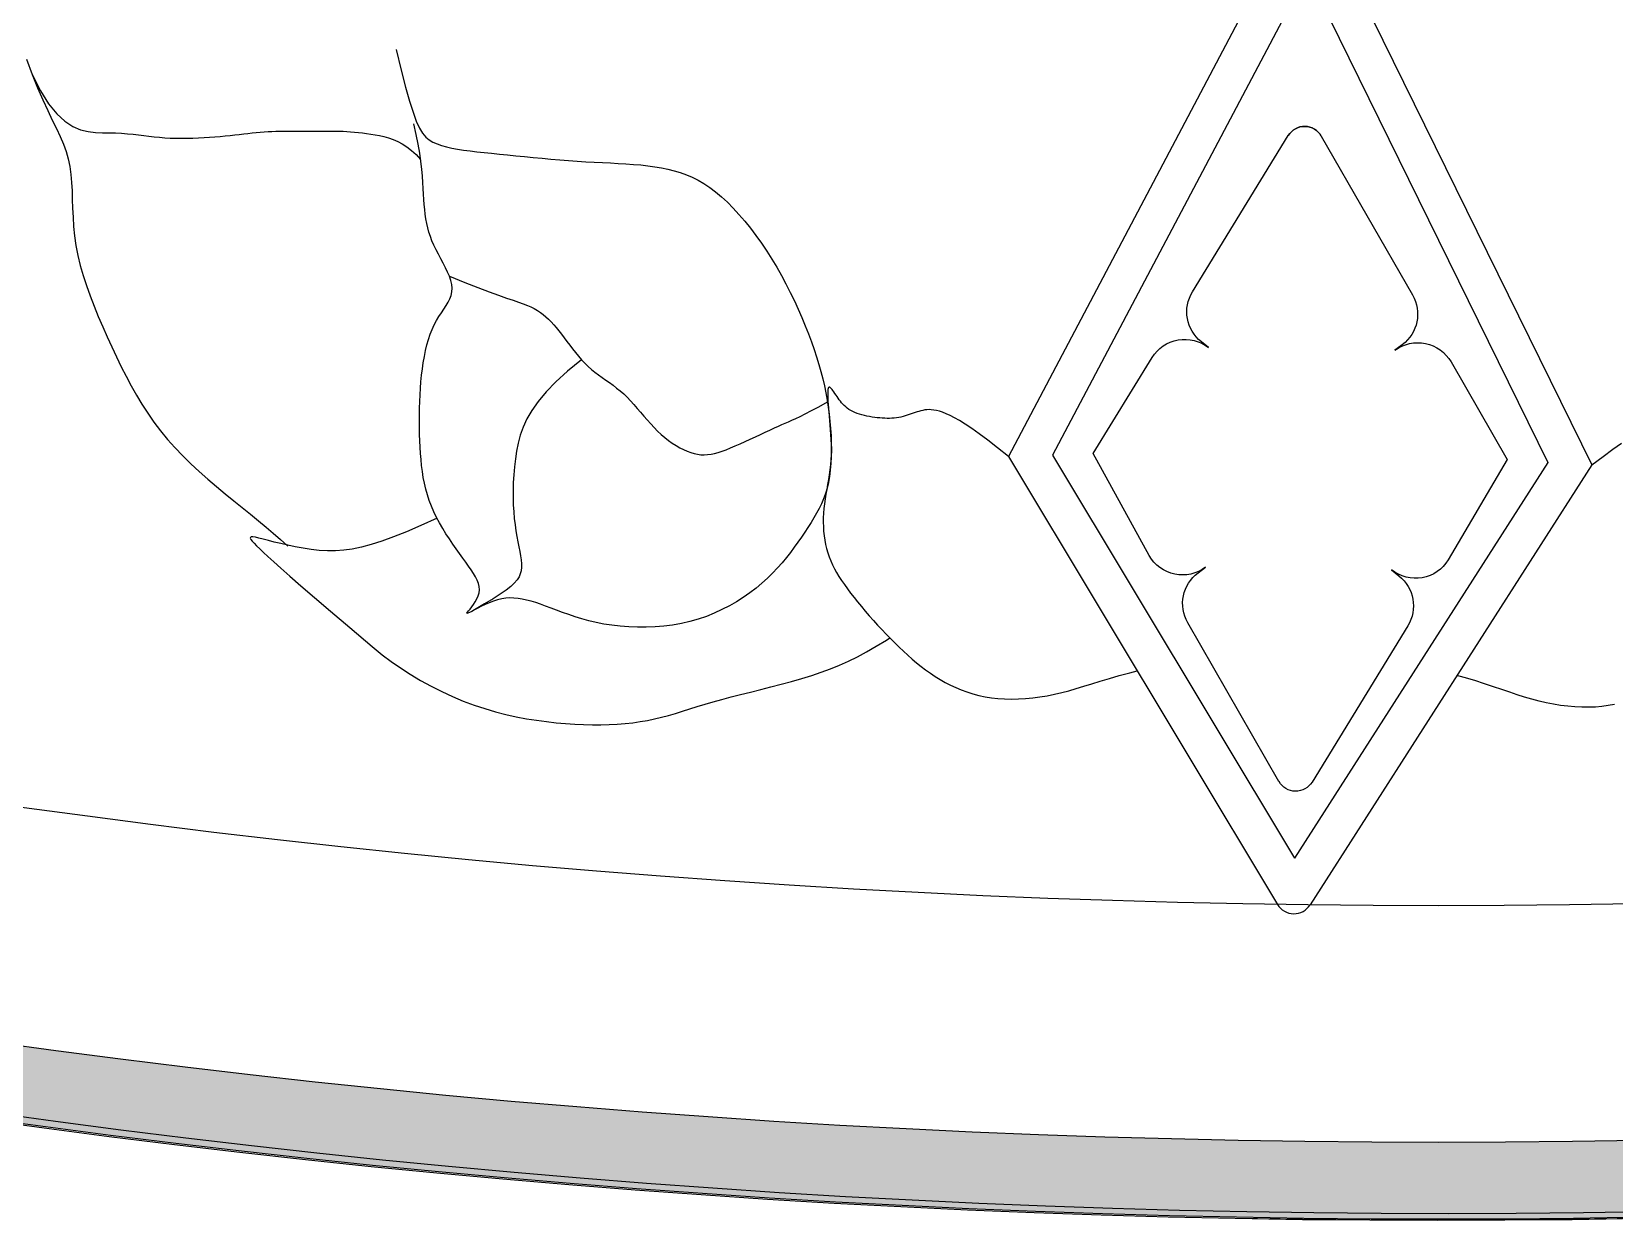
# Model space of a CAD drawing. Header units: feet. Extents: x 0 to 841, y 0 to 594.
# Drawn here: x 648.208 to 650.113, y 119.637 to 121.071 of the extents above; entities that cross this region are included whole.
import ezdxf

# ---------------------------------------------------------------- set-up
doc = ezdxf.new("R2010")
doc.units = ezdxf.units.FT
doc.header["$MEASUREMENT"] = 0
doc.layers.add('LOGO', color=7, linetype='Continuous')

# ---------------------------------------------------------------- blocks, each defined once
blk = doc.blocks.new('YOTA')
h = blk.add_hatch(color=1)
edge = h.paths.add_edge_path()
edge.add_arc((302.8865, 246.9749), 39.995, 0, 360)
edge = h.paths.add_edge_path(flags=16)
edge.add_arc((302.8865, 246.9749), 39.7003, 0, 360)
at = {"color": 2}
for p, q in [((302.2235, 211.7743), (301.236, 209.9052)), ((302.3819, 211.7588), (301.4051, 209.9099)), ((302.3819, 211.7588), (303.3053, 209.8826)), ((302.5407, 211.7698), (303.4742, 209.8732)), ((301.236, 209.9052), (302.2681, 208.1874)), ((301.4051, 209.9099), (302.3333, 208.365)), ((303.3053, 209.8826), (302.3333, 208.365)), ((303.4742, 209.8732), (302.3933, 208.1856))]:
    blk.add_line(p, q, dxfattribs=at)
for points in [[(298.8883, 211.4657), (298.9073, 211.3873), (298.924, 211.322), (298.9389, 211.2684), (298.9524, 211.2252), (298.965, 211.1911), (298.9771, 211.1648), (298.989, 211.145), (299.0013, 211.1302), (299.0144, 211.1193), (299.0286, 211.1108), (299.0444, 211.1036), (299.0618, 211.0974), (299.0807, 211.0921), (299.1011, 211.0876), (299.123, 211.0836), (299.1463, 211.0801), (299.1711, 211.077), (299.1973, 211.074), (299.2248, 211.0712), (299.2537, 211.0682), (299.2838, 211.0651), (299.315, 211.0619), (299.3472, 211.0586), (299.3801, 211.0553), (299.4135, 211.052), (299.4473, 211.0488), (299.4813, 211.0457), (299.5152, 211.0428), (299.5489, 211.0402), (299.5823, 211.0378), (299.615, 211.0358), (299.6472, 211.0341), (299.6787, 211.0325), (299.7096, 211.031), (299.7398, 211.0293), (299.7692, 211.0276), (299.798, 211.0255), (299.8259, 211.0231), (299.8531, 211.0202), (299.8795, 211.0166), (299.905, 211.0124), (299.9298, 211.0074), (299.954, 211.0013), (299.9776, 210.9942), (300.0008, 210.9857), (300.0236, 210.9759), (300.0461, 210.9645), (300.0685, 210.9515), (300.0908, 210.9366), (300.1132, 210.9198), (300.1356, 210.9009), (300.1581, 210.8801), (300.1805, 210.8575), (300.2027, 210.8333), (300.2248, 210.8075), (300.2465, 210.7805), (300.2678, 210.7522), (300.2887, 210.723), (300.309, 210.6929), (300.3286, 210.6621), (300.3475, 210.6307), (300.3656, 210.5989), (300.3829, 210.5668), (300.3994, 210.5346), (300.4151, 210.5023), (300.43, 210.4702), (300.444, 210.4383), (300.4571, 210.4068), (300.4694, 210.3758), (300.4807, 210.3454), (300.4911, 210.3158), (300.5006, 210.2869), (300.5092, 210.2585), (300.517, 210.2306), (300.524, 210.203), (300.5303, 210.1758), (300.5358, 210.1487), (300.5407, 210.1216), (300.5449, 210.0945), (300.5486, 210.0672), (300.5516, 210.0397), (300.5541, 210.0121), (300.5558, 209.9845), (300.5569, 209.9572), (300.5572, 209.9302), (300.5567, 209.9036), (300.5554, 209.8778), (300.5531, 209.8527), (300.5499, 209.8286), (300.5457, 209.8056), (300.5405, 209.7837), (300.5343, 209.763), (300.5271, 209.7432), (300.5191, 209.7241), (300.5102, 209.7055), (300.5005, 209.6873), (300.4901, 209.6694), (300.4791, 209.6514), (300.4674, 209.6333), (300.4552, 209.6149), (300.4424, 209.596), (300.429, 209.5768), (300.415, 209.5572), (300.4002, 209.5374), (300.3846, 209.5175), (300.368, 209.4975), (300.3504, 209.4776), (300.3317, 209.4579), (300.3118, 209.4384), (300.2907, 209.4192), (300.2682, 209.4005), (300.2444, 209.3823), (300.2194, 209.3648), (300.1932, 209.3481), (300.1659, 209.3324), (300.1375, 209.3177), (300.1081, 209.3042), (300.0778, 209.292), (300.0465, 209.2813), (300.0145, 209.2721), (299.9817, 209.2646), (299.9483, 209.2587), (299.9145, 209.2544), (299.8806, 209.2516), (299.8467, 209.2502), (299.813, 209.2502), (299.7798, 209.2515), (299.7473, 209.2541), (299.7155, 209.2578), (299.6849, 209.2626), (299.6554, 209.2685), (299.6272, 209.2752), (299.6002, 209.2827), (299.5743, 209.2906), (299.5495, 209.2988), (299.5259, 209.3072), (299.5033, 209.3155), (299.4817, 209.3236), (299.4611, 209.3313), (299.4416, 209.3384), (299.4229, 209.3447), (299.405, 209.3502), (299.3878, 209.3547), (299.3712, 209.3583), (299.3551, 209.3609), (299.3393, 209.3623), (299.3236, 209.3626), (299.3081, 209.3616), (299.2925, 209.3593), (299.2768, 209.3556), (299.2608, 209.3505), (299.2449, 209.3444), (299.2294, 209.3376), (299.2146, 209.3305), (299.2009, 209.3234), (299.1886, 209.3168), (299.178, 209.3111), (299.1694, 209.3066), (299.1633, 209.3037), (299.1599, 209.3027), (299.1594, 209.304), (299.1615, 209.3075), (299.1656, 209.3128), (299.1711, 209.3197), (299.1776, 209.3281), (299.1845, 209.3376), (299.1913, 209.348), (299.1975, 209.3592), (299.2025, 209.3707), (299.2057, 209.3825), (299.2068, 209.3943), (299.2059, 209.4062), (299.203, 209.4182), (299.1984, 209.4305), (299.1921, 209.4432), (299.1845, 209.4564), (299.1756, 209.4701), (299.1656, 209.4845), (299.1546, 209.4997), (299.1429, 209.5158), (299.1306, 209.5328), (299.1178, 209.5507), (299.1048, 209.5694), (299.0918, 209.5888), (299.0789, 209.6089), (299.0663, 209.6294), (299.0542, 209.6503), (299.0428, 209.6716), (299.0322, 209.6931), (299.0228, 209.7148), (299.0145, 209.7365), (299.0074, 209.7583), (299.0013, 209.7802), (298.9961, 209.8023), (298.9918, 209.8246), (298.9883, 209.8471), (298.9854, 209.87), (298.9831, 209.8931), (298.9813, 209.9166), (298.9798, 209.9405), (298.9786, 209.9648), (298.9778, 209.9895), (298.9772, 210.0145), (298.9769, 210.0397), (298.977, 210.0651), (298.9774, 210.0905), (298.9782, 210.116), (298.9794, 210.1414), (298.981, 210.1667), (298.983, 210.1918), (298.9855, 210.2166), (298.9884, 210.241), (298.9919, 210.2649), (298.9959, 210.2883), (299.0005, 210.311), (299.0057, 210.3329), (299.0116, 210.3539), (299.0181, 210.3739), (299.0255, 210.3928), (299.0336, 210.4105), (299.0424, 210.4269), (299.0517, 210.4422), (299.0612, 210.4567), (299.0704, 210.4704), (299.0791, 210.4837), (299.0869, 210.4967), (299.0936, 210.5096), (299.0986, 210.5227), (299.1018, 210.5361), (299.1028, 210.5501), (299.1013, 210.5648), (299.0976, 210.5802), (299.0921, 210.5961), (299.0851, 210.6125), (299.077, 210.6293), (299.0682, 210.6463), (299.0589, 210.6635), (299.0497, 210.6808), (299.0407, 210.698), (299.0325, 210.715), (299.0252, 210.7319), (299.019, 210.7486), (299.0136, 210.7652), (299.009, 210.782), (299.0052, 210.7989), (299.002, 210.8162), (298.9994, 210.8339), (298.9973, 210.8521), (298.9955, 210.871), (298.9941, 210.8906), (298.9929, 210.9112), (298.9917, 210.9328), (298.9902, 210.956), (298.9884, 210.9808), (298.9859, 211.0076), (298.9825, 211.0366), (298.978, 211.0682), (298.9722, 211.1027), (298.9648, 211.1402), (298.9557, 211.1811)], [(297.4695, 211.4289), (297.4914, 211.3703), (297.5124, 211.3185), (297.5324, 211.2727), (297.5512, 211.232), (297.5686, 211.1956), (297.5845, 211.1625), (297.5988, 211.1319), (297.6112, 211.1029), (297.6216, 211.0747), (297.6299, 211.0464), (297.6359, 211.0172), (297.64, 210.9871), (297.6427, 210.956), (297.6444, 210.924), (297.6456, 210.8911), (297.6467, 210.8573), (297.6482, 210.8227), (297.6505, 210.7873), (297.6541, 210.7511), (297.6594, 210.7142), (297.6668, 210.6765), (297.6761, 210.6382), (297.6872, 210.5994), (297.6999, 210.5603), (297.7139, 210.521), (297.7291, 210.4815), (297.7453, 210.4421), (297.7621, 210.4028), (297.7795, 210.3638), (297.7973, 210.3252), (297.8152, 210.2872), (297.8334, 210.2496), (297.8521, 210.2127), (297.8715, 210.1763), (297.8916, 210.1405), (297.9127, 210.1053), (297.935, 210.0707), (297.9586, 210.0368), (297.9837, 210.0035), (298.0105, 209.9709), (298.039, 209.939), (298.0691, 209.9078), (298.1004, 209.8773), (298.1326, 209.8475), (298.1655, 209.8183), (298.1987, 209.7899), (298.232, 209.7622), (298.265, 209.7352), (298.2974, 209.709), (298.3289, 209.6834), (298.3593, 209.6585), (298.3886, 209.6343), (298.4166, 209.6106), (298.4435, 209.5872), (298.4691, 209.5641), (298.472, 209.5614)], [(297.4914, 211.3703), (297.523, 211.3071), (297.5546, 211.2571), (297.586, 211.2188), (297.617, 211.1906), (297.6475, 211.1709), (297.6774, 211.1583), (297.7064, 211.1511), (297.7345, 211.1478), (297.7614, 211.1468), (297.7872, 211.1467), (297.8116, 211.1461), (297.8348, 211.1449), (297.857, 211.1432), (297.8784, 211.1411), (297.8992, 211.1388), (297.9195, 211.1363), (297.9396, 211.1339), (297.9597, 211.1316), (297.9799, 211.1295), (298.0004, 211.1278), (298.0214, 211.1266), (298.0427, 211.1259), (298.0644, 211.1256), (298.0861, 211.1257), (298.1079, 211.1262), (298.1296, 211.127), (298.1511, 211.1281), (298.1722, 211.1294), (298.1928, 211.1309), (298.2128, 211.1327), (298.232, 211.1345), (298.2507, 211.1365), (298.2686, 211.1385), (298.2861, 211.1405), (298.303, 211.1425), (298.3194, 211.1445), (298.3354, 211.1463), (298.3511, 211.1479), (298.3665, 211.1493), (298.3817, 211.1505), (298.3966, 211.1514), (298.4114, 211.152), (298.426, 211.1524), (298.4405, 211.1527), (298.4547, 211.1527), (298.4688, 211.1527), (298.4827, 211.1526), (298.4965, 211.1525), (298.5101, 211.1524), (298.5236, 211.1524), (298.5369, 211.1524), (298.5501, 211.1525), (298.5632, 211.1527), (298.5763, 211.1528), (298.5894, 211.153), (298.6025, 211.1532), (298.6158, 211.1533), (298.6291, 211.1533), (298.6425, 211.1533), (298.6562, 211.1531), (298.6701, 211.1528), (298.6842, 211.1523), (298.6985, 211.1516), (298.7132, 211.1507), (298.7281, 211.1496), (298.7432, 211.1482), (298.7587, 211.1464), (298.7745, 211.1444), (298.7907, 211.1419), (298.8072, 211.1391), (298.824, 211.1358), (298.8411, 211.1318), (298.8585, 211.1268), (298.876, 211.1207), (298.8936, 211.1131), (298.9113, 211.1037), (298.929, 211.0924), (298.9466, 211.0788), (298.9641, 211.0627), (298.9814, 211.0439)], [(299.0921, 210.5961), (299.151, 210.5725), (299.2014, 210.5529), (299.2444, 210.5368), (299.2806, 210.5236), (299.311, 210.5129), (299.3364, 210.5041), (299.3576, 210.4968), (299.3755, 210.4905), (299.3909, 210.4846), (299.4046, 210.4787), (299.4174, 210.4723), (299.4295, 210.4654), (299.4409, 210.4578), (299.4518, 210.4497), (299.4623, 210.4409), (299.4725, 210.4315), (299.4824, 210.4214), (299.4923, 210.4106), (299.5021, 210.3992), (299.512, 210.3869), (299.5221, 210.374), (299.5323, 210.3604), (299.5428, 210.3464), (299.5535, 210.3322), (299.5645, 210.3179), (299.5758, 210.3036), (299.5873, 210.2896), (299.5992, 210.2759), (299.6115, 210.2629), (299.6241, 210.2505), (299.6371, 210.239), (299.6504, 210.2282), (299.664, 210.2179), (299.6777, 210.2079), (299.6916, 210.1981), (299.7055, 210.1883), (299.7195, 210.1782), (299.7333, 210.1678), (299.747, 210.1567), (299.7605, 210.1449), (299.7738, 210.1321), (299.7868, 210.1186), (299.7997, 210.1044), (299.8125, 210.0898), (299.8253, 210.075), (299.8381, 210.06), (299.851, 210.0452), (299.864, 210.0305), (299.8772, 210.0163), (299.8906, 210.0027), (299.9044, 209.9899), (299.9184, 209.9779), (299.9326, 209.9667), (299.9468, 209.9565), (299.9612, 209.9471), (299.9754, 209.9388), (299.9896, 209.9315), (300.0036, 209.9253), (300.0174, 209.9202), (300.0308, 209.9163), (300.0439, 209.9136), (300.0568, 209.912), (300.0696, 209.9116), (300.0825, 209.9123), (300.0956, 209.914), (300.1092, 209.9168), (300.1233, 209.9206), (300.1381, 209.9254), (300.1537, 209.9312), (300.1705, 209.9378), (300.1883, 209.9454), (300.207, 209.9536), (300.2263, 209.9623), (300.246, 209.9713), (300.2656, 209.9804), (300.285, 209.9895), (300.3037, 209.9983), (300.3216, 210.0067), (300.3384, 210.0144), (300.3537, 210.0213), (300.3674, 210.0273), (300.3801, 210.0328), (300.3926, 210.0382), (300.4058, 210.044), (300.4204, 210.0508), (300.4371, 210.0589), (300.4569, 210.0688), (300.4803, 210.0811), (300.5084, 210.0962), (300.5418, 210.1146)], [(299.5992, 210.2759), (299.5454, 210.2322), (299.5001, 210.1912), (299.4628, 210.1528), (299.4324, 210.1165), (299.4081, 210.082), (299.3892, 210.0491), (299.3748, 210.0173), (299.364, 209.9864), (299.356, 209.956), (299.3499, 209.9257), (299.3451, 209.8955), (299.3414, 209.8653), (299.3388, 209.8352), (299.337, 209.8055), (299.3362, 209.7763), (299.3362, 209.7477), (299.337, 209.7199), (299.3386, 209.6931), (299.3408, 209.6674), (299.3436, 209.643), (299.3469, 209.62), (299.3507, 209.5984), (299.3545, 209.578), (299.3582, 209.559), (299.3617, 209.5411), (299.3646, 209.5243), (299.3668, 209.5086), (299.3681, 209.4939), (299.3682, 209.4801), (299.3669, 209.4672), (299.364, 209.4551), (299.359, 209.4434), (299.3515, 209.4317), (299.341, 209.4196), (299.327, 209.4068), (299.3091, 209.3928), (299.2867, 209.3772), (299.2595, 209.3596), (299.2269, 209.3396), (299.1886, 209.3168)], [(301.236, 209.9052), (301.1942, 209.9387), (301.1572, 209.9674), (301.1245, 209.9918), (301.0957, 210.0123), (301.0705, 210.0291), (301.0485, 210.0429), (301.0292, 210.0539), (301.0122, 210.0626), (300.9972, 210.0693), (300.9837, 210.0745), (300.9715, 210.0785), (300.9603, 210.0814), (300.9499, 210.0834), (300.9404, 210.0845), (300.9316, 210.0848), (300.9233, 210.0845), (300.9154, 210.0835), (300.9079, 210.0821), (300.9005, 210.0803), (300.8932, 210.0782), (300.8859, 210.0759), (300.8785, 210.0734), (300.871, 210.0709), (300.8635, 210.0683), (300.8558, 210.0657), (300.848, 210.0631), (300.8402, 210.0607), (300.8321, 210.0585), (300.8239, 210.0565), (300.8156, 210.0549), (300.807, 210.0535), (300.7983, 210.0525), (300.7895, 210.0518), (300.7804, 210.0514), (300.7713, 210.0514), (300.7619, 210.0516), (300.7525, 210.052), (300.7429, 210.0528), (300.7332, 210.0538), (300.7234, 210.055), (300.7135, 210.0564), (300.7036, 210.0581), (300.6937, 210.06), (300.684, 210.0622), (300.6744, 210.0646), (300.6651, 210.0673), (300.656, 210.0703), (300.6474, 210.0737), (300.6393, 210.0773), (300.6316, 210.0812), (300.6246, 210.0855), (300.6181, 210.0901), (300.6121, 210.095), (300.6065, 210.1002), (300.6013, 210.1055), (300.5965, 210.1111), (300.5919, 210.1168), (300.5874, 210.1227), (300.5832, 210.1287), (300.579, 210.1348), (300.5749, 210.1409), (300.5709, 210.1469), (300.567, 210.1526), (300.5632, 210.1578), (300.5597, 210.1624), (300.5564, 210.1661), (300.5533, 210.1689), (300.5506, 210.1705), (300.5483, 210.1707), (300.5464, 210.1694), (300.5449, 210.1665), (300.5438, 210.1619), (300.5432, 210.1557), (300.5429, 210.1481), (300.5429, 210.1391), (300.5433, 210.1288), (300.5439, 210.1172), (300.5448, 210.1044), (300.5459, 210.0906), (300.5472, 210.0757), (300.5486, 210.0599), (300.5501, 210.0432), (300.5517, 210.0258), (300.5531, 210.0078), (300.5543, 209.9893), (300.5553, 209.9704), (300.5559, 209.9512), (300.5561, 209.9318), (300.5558, 209.9123), (300.5548, 209.8929), (300.5532, 209.8736), (300.551, 209.8544), (300.5484, 209.8354), (300.5455, 209.8165), (300.5424, 209.7977), (300.5392, 209.7791), (300.5361, 209.7606), (300.5333, 209.7423), (300.5307, 209.7241), (300.5286, 209.706), (300.5271, 209.6881), (300.5262, 209.6703), (300.526, 209.6527), (300.5264, 209.6353), (300.5274, 209.6181), (300.5291, 209.6011), (300.5315, 209.5844), (300.5346, 209.5679), (300.5384, 209.5517), (300.543, 209.5359), (300.5483, 209.5203), (300.5544, 209.505), (300.5612, 209.4899), (300.5688, 209.4748), (300.5772, 209.4597), (300.5863, 209.4446), (300.5963, 209.4293), (300.607, 209.4137), (300.6185, 209.3978), (300.6308, 209.3815), (300.6439, 209.3647), (300.6578, 209.3475), (300.6722, 209.33), (300.6872, 209.3123), (300.7027, 209.2945), (300.7185, 209.2766), (300.7346, 209.2588), (300.7509, 209.2412), (300.7674, 209.2238), (300.7839, 209.2067), (300.8003, 209.19), (300.8168, 209.1738), (300.8333, 209.158), (300.8499, 209.1427), (300.8667, 209.1279), (300.8837, 209.1136), (300.901, 209.0998), (300.9186, 209.0865), (300.9367, 209.0737), (300.9551, 209.0615), (300.9741, 209.0499), (300.9936, 209.0388), (301.0136, 209.0285), (301.0342, 209.0189), (301.0554, 209.01), (301.0772, 209.0021), (301.0997, 208.995), (301.1227, 208.9889), (301.1465, 208.9839), (301.1709, 208.9799), (301.196, 208.9771), (301.2217, 208.9754), (301.248, 208.9748), (301.2748, 208.9752), (301.3019, 208.9768), (301.3293, 208.9793), (301.357, 208.9829), (301.3848, 208.9875), (301.4127, 208.9931), (301.4405, 208.9996), (301.4684, 209.007), (301.4966, 209.0153), (301.5258, 209.0242), (301.5563, 209.0338), (301.5887, 209.0439), (301.6236, 209.0543), (301.6613, 209.065), (301.7024, 209.0759), (301.7302, 209.0827)], [(303.4742, 209.8732), (303.5169, 209.9054), (303.5548, 209.9331), (303.5882, 209.9565)], [(303.5612, 208.954), (303.5373, 208.9496), (303.5128, 208.9464), (303.4876, 208.9442), (303.4618, 208.9433), (303.4355, 208.9434), (303.4088, 208.9447), (303.3817, 208.947), (303.3544, 208.9503), (303.3268, 208.9547), (303.2992, 208.9601), (303.2715, 208.9664), (303.2438, 208.9738), (303.2162, 208.982), (303.1882, 208.991), (303.1593, 209.0008), (303.1291, 209.0113), (303.0969, 209.0223), (303.0624, 209.0337), (303.025, 209.0455), (302.9843, 209.0575), (302.9566, 209.0651)], [(299.0447, 209.6681), (298.9828, 209.6404), (298.9273, 209.6167), (298.8774, 209.5967), (298.8324, 209.5803), (298.7916, 209.5672), (298.7542, 209.5572), (298.7195, 209.55), (298.6867, 209.5454), (298.6551, 209.5432), (298.6239, 209.5431), (298.5927, 209.5449), (298.5615, 209.5483), (298.5308, 209.5529), (298.5009, 209.5584), (298.4723, 209.5645), (298.4453, 209.5708), (298.4203, 209.5771), (298.3978, 209.583), (298.378, 209.5882), (298.3613, 209.5923), (298.3481, 209.5952), (298.3383, 209.5965), (298.3318, 209.5965), (298.3284, 209.5949), (298.3279, 209.5917), (298.3302, 209.587), (298.3351, 209.5806), (298.3426, 209.5725), (298.3524, 209.5627), (298.3644, 209.5511), (298.3786, 209.5375), (298.3961, 209.5211), (298.418, 209.501), (298.4456, 209.4763), (298.48, 209.4459), (298.5223, 209.4089), (298.5739, 209.3644), (298.6359, 209.3115), (298.7095, 209.2492), (298.7959, 209.1765)], [(298.7959, 209.1765), (298.8028, 209.1703), (298.8344, 209.1444), (298.8683, 209.1189), (298.9043, 209.094), (298.9421, 209.0698), (298.9812, 209.0466), (299.0214, 209.0245), (299.0624, 209.0038), (299.1038, 208.9847), (299.1453, 208.9673), (299.1866, 208.9518), (299.2277, 208.9382), (299.2684, 208.9262), (299.3087, 208.9159), (299.3484, 208.907), (299.3876, 208.8996), (299.4262, 208.8933), (299.464, 208.8882), (299.501, 208.8841), (299.5372, 208.881), (299.5725, 208.8786), (299.6068, 208.877), (299.6403, 208.8762), (299.6729, 208.8761), (299.7046, 208.8769), (299.7355, 208.8785), (299.7657, 208.8809), (299.7951, 208.8842), (299.8237, 208.8882), (299.8516, 208.8931), (299.8788, 208.8988), (299.9056, 208.9052), (299.9323, 208.9124), (299.9591, 208.92), (299.9862, 208.9282), (300.014, 208.9368), (300.0428, 208.9457), (300.0727, 208.9549), (300.1041, 208.9642), (300.1373, 208.9735), (300.1723, 208.9829), (300.209, 208.9923), (300.247, 209.0018), (300.2859, 209.0116), (300.3254, 209.0215), (300.365, 209.0318), (300.4046, 209.0426), (300.4436, 209.0537), (300.4817, 209.0655), (300.5185, 209.0778), (300.554, 209.0908), (300.5885, 209.1049), (300.6226, 209.1202), (300.6571, 209.1372), (300.6924, 209.1561), (300.7294, 209.1772), (300.7686, 209.2008), (300.7816, 209.209)]]:
    blk.add_lwpolyline(points, dxfattribs=at)
blk.add_lwpolyline([(302.4363, 211.1342, 0.569169), (302.3096, 211.136, -0.569169), (302.4363, 211.1342), (302.7863, 210.5251, -0.379368), (302.7468, 210.3337), (302.7182, 210.3123, -0.449939), (302.9342, 210.2677), (303.1493, 209.8934), (302.9233, 209.5084, -0.449939), (302.7062, 209.47), (302.7341, 209.4478, -0.379368), (302.7681, 209.2553), (302.4008, 208.6565, -0.568106), (302.2742, 208.6582), (302.274, 208.6585), (301.9241, 209.2674, -0.379368), (301.9636, 209.4588), (301.9922, 209.4802, -0.449939), (301.7762, 209.5248), (301.5613, 209.9161), (301.7871, 210.2842, -0.449939), (302.0042, 210.3225), (301.9763, 210.3447, -0.379368), (301.9423, 210.5372), (302.3096, 211.136)], format="xyb", dxfattribs=at)
at = {"color": 1}
for centre, radius in [((302.8815, 246.9749), 40.0001), ((302.8815, 246.9749), 40), ((302.8865, 246.9749), 39.995)]:
    blk.add_circle(centre, radius, dxfattribs=at)
at = {"color": 2}
for radius in [39.7003, 38.793]:
    blk.add_circle((302.8865, 246.9749), radius, dxfattribs=at)
blk.add_arc((302.3313, 208.2253), 0.0737, 210.99746, 327.36073, dxfattribs=at)

msp = doc.modelspace()

# ---------------------------------------------------------------- linework, layer by layer
at = {"layer": 'LOGO', "color": 1}
msp.add_circle((649.9138, 132.2024), 12.5548, dxfattribs=at)

# ---------------------------------------------------------------- block references
at = {"layer": 'LOGO', "xscale": 0.3139103563735262, "yscale": 0.3139103563735262, "zscale": 0.3139103563735262}
msp.add_blockref('YOTA', (554.8225, 54.668), dxfattribs=at)

doc.saveas('drawing.dxf')
